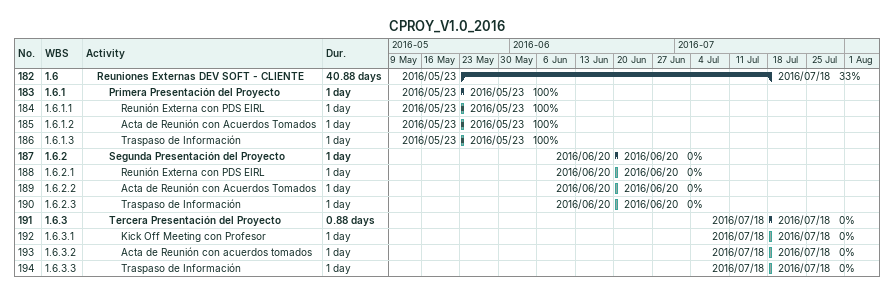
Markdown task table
CPROY_V1.0_2016

| ID | WBS | Task | Duration | Start | Finish | % complete |
|---|---|---|---|---|---|---|
| 182 | 1.6 | **Reuniones Externas DEV SOFT - CLIENTE** | 40.88d | 2016-05-23 | 2016-07-18 | 33 |
| 183 | 1.6.1 | **Primera Presentación del Proyecto** | 1d | 2016-05-23 | 2016-05-23 | 100 |
| 184 | 1.6.1.1 | Reunión Externa con PDS EIRL | 1d | 2016-05-23 | 2016-05-23 | 100 |
| 185 | 1.6.1.2 | Acta de Reunión con Acuerdos Tomados | 1d | 2016-05-23 | 2016-05-23 | 100 |
| 186 | 1.6.1.3 | Traspaso de Información | 1d | 2016-05-23 | 2016-05-23 | 100 |
| 187 | 1.6.2 | **Segunda Presentación del Proyecto** | 1d | 2016-06-20 | 2016-06-20 | 0 |
| 188 | 1.6.2.1 | Reunión Externa con PDS EIRL | 1d | 2016-06-20 | 2016-06-20 | 0 |
| 189 | 1.6.2.2 | Acta de Reunión con Acuerdos Tomados | 1d | 2016-06-20 | 2016-06-20 | 0 |
| 190 | 1.6.2.3 | Traspaso de Información | 1d | 2016-06-20 | 2016-06-20 | 0 |
| 191 | 1.6.3 | **Tercera Presentación del Proyecto** | 0.88d | 2016-07-18 | 2016-07-18 | 0 |
| 192 | 1.6.3.1 | Kick Off Meeting con Profesor | 1d | 2016-07-18 | 2016-07-18 | 0 |
| 193 | 1.6.3.2 | Acta de Reunión con acuerdos tomados | 1d | 2016-07-18 | 2016-07-18 | 0 |
| 194 | 1.6.3.3 | Traspaso de Información | 1d | 2016-07-18 | 2016-07-18 | 0 |
